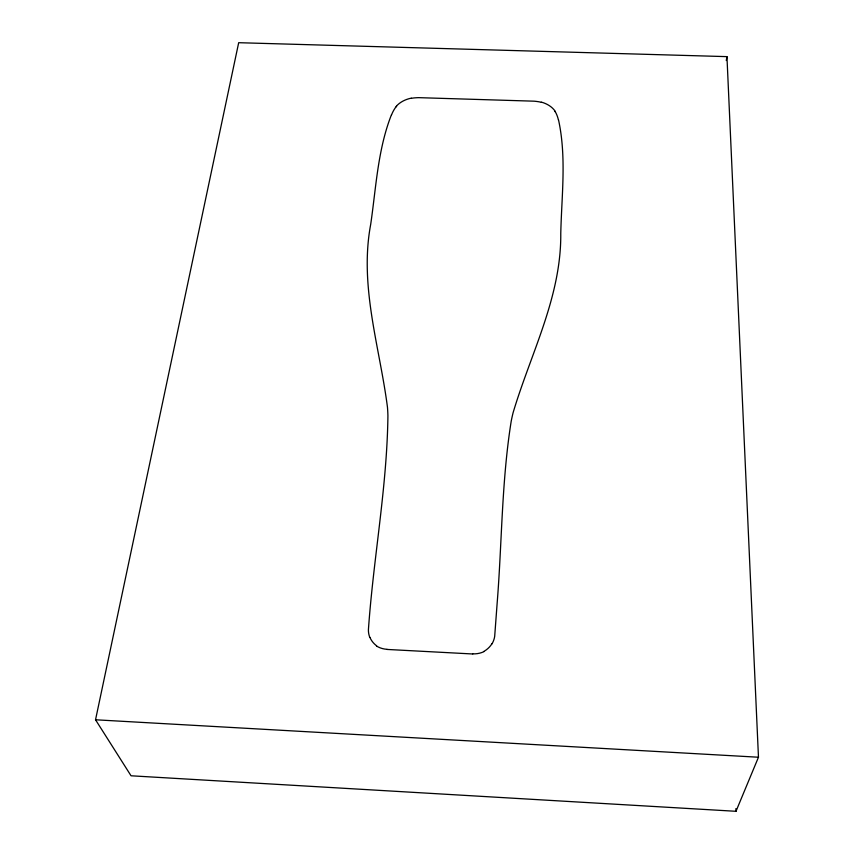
<?xml version="1.0" encoding="UTF-8"?>
<svg xmlns="http://www.w3.org/2000/svg" width="854" height="854" viewBox="0 0 854 854"><rect width="100%" height="100%" fill="white"/><g stroke="black" fill="none" stroke-linecap="round" stroke-linejoin="round"><path stroke-width="1.28" d="M726.284 60.538L726.946 56.631L238.682 42.7L95.531 719.783L131.046 775.784L735.988 811.3L758.469 757.231L726.946 56.631M391.474 114.682C377.756 149.503 376.07 187.677 370.7 224.335C359.107 286.143 379.624 346.532 387.47 407.262A230.014 187.496 -19.1 0 1 387.919 415.802C387.043 487.485 373.358 558.345 368.416 629.74A23.528 21.617 -12.8 0 0 369.793 637.394M396.181 106.771L396.64 106.227M483.77 651.474L484.485 651.058A23.122 21.425 -2.5 0 0 491.925 643.767M411.382 98.338L412.482 98.146A24.841 18.201 -3.7 0 1 414.585 97.879L416.891 97.719A59.705 44.312 -3.8 0 1 418.684 97.655L534.028 101.178A60.015 44.664 0.1 0 1 535.81 101.348L538.105 101.658A24.99 18.35 0.2 0 1 540.176 102.053L541.244 102.309M472.785 653.983L387.011 649.435M95.531 719.783L758.469 757.231M376.625 645.816L375.995 645.325A23.111 21.233 -12.8 0 1 369.899 637.351M554.758 111.116L555.121 111.682M558.527 119.912C566.661 157.2 561.58 195.929 560.768 233.676C561.313 296.957 530.708 353.503 513.105 412.685A235.373 196.569 14.7 0 0 511.215 421.171C501.608 481.197 502.013 542.354 497.177 602.828L494.69 636.337A23.538 21.82 -2.6 0 1 492.021 643.809M735.892 808.631L735.988 811.3M387.022 649.307A21.905 20.122 -13.1 0 1 376.475 646.008M391.612 114.714A50.407 37.106 -2.9 0 1 396.075 106.729M396.405 106.12A25.033 18.34 -3.7 0 1 411.318 98.135M541.34 102.117A25.182 18.5 0.2 0 1 555.004 111.02M555.239 111.65A50.578 37.288 -0.6 0 1 558.388 119.923M483.876 651.687A21.916 20.315 -2.2 0 1 472.796 653.844"/></g></svg>
